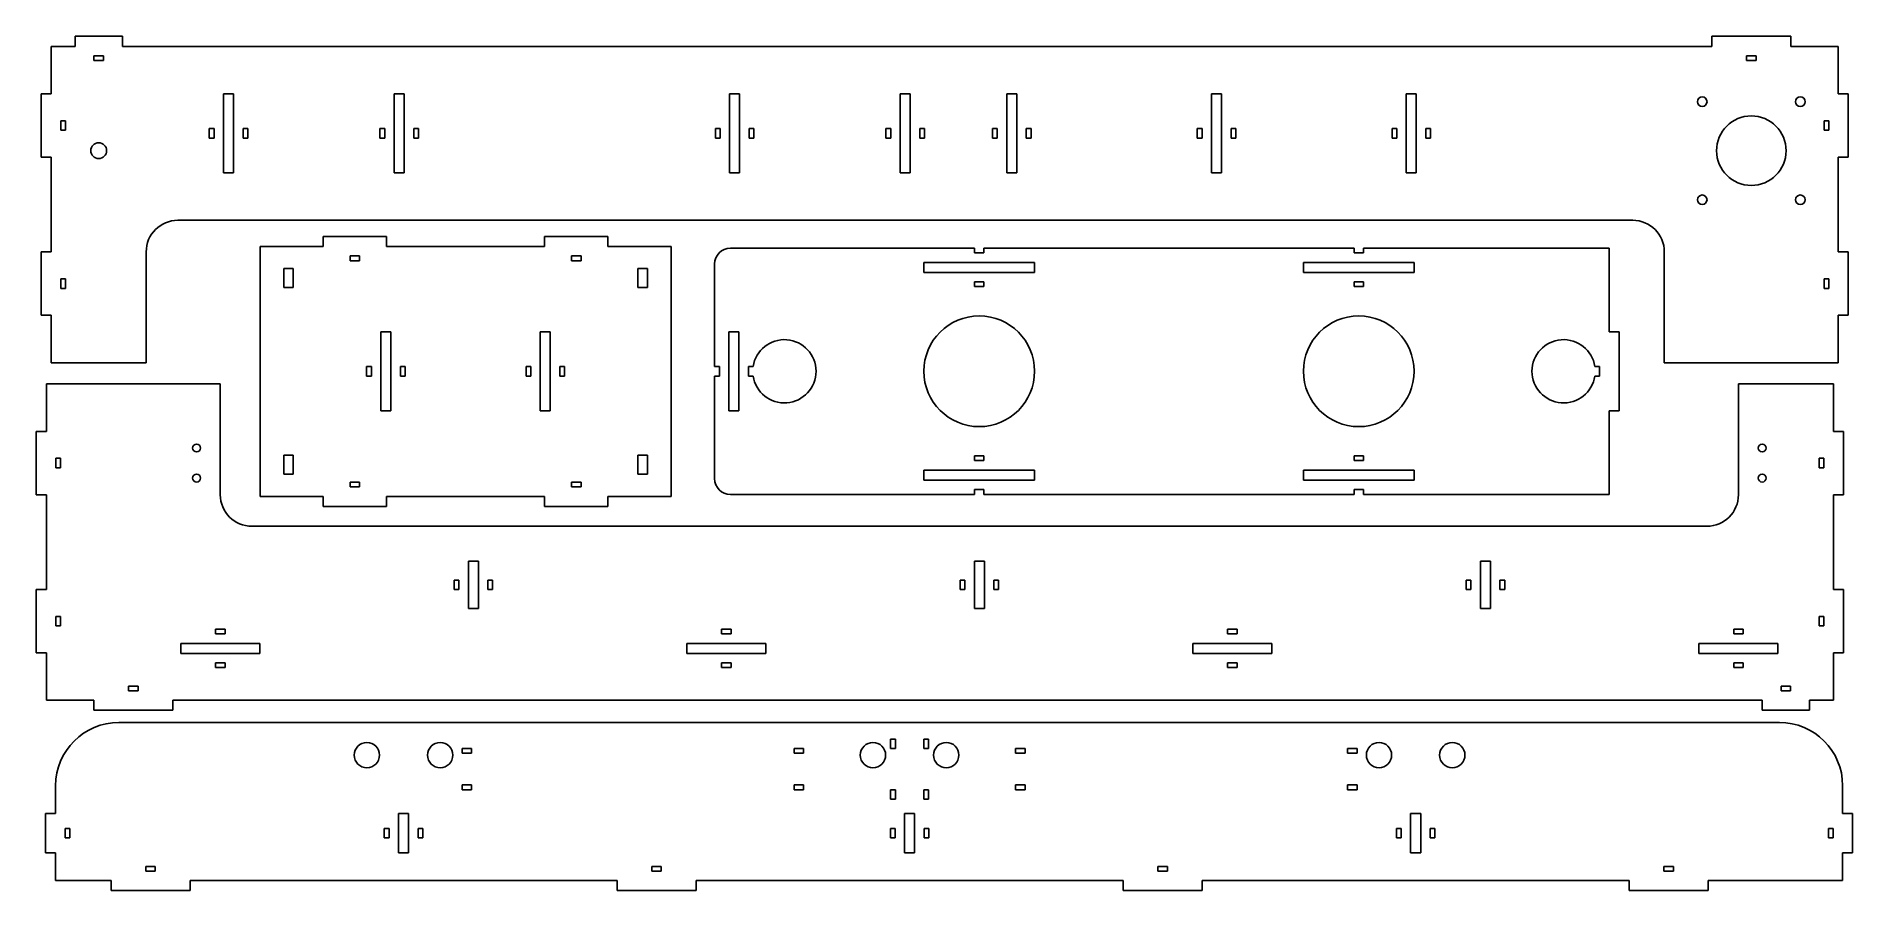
# Model space of a CAD drawing. Header units: millimetres. Extents: x 12 to 587, y 26 to 296.
import ezdxf

# ---------------------------------------------------------------- set-up
doc = ezdxf.new("R2010")
doc.units = ezdxf.units.MM

msp = doc.modelspace()

# ---------------------------------------------------------------- linework, layer by layer
at = {"color": 7, "linetype": 'Continuous', "lineweight": 25}
for p, q in [((24.45, 295.73), (24.45, 292.56)), ((39.45, 295.73), (24.45, 295.73)), ((39.45, 292.56), (39.45, 295.73)), ((541.95, 295.73), (541.95, 292.56)), ((566.95, 295.73), (541.95, 295.73)), ((566.95, 292.56), (566.95, 295.73)), ((16.95, 292.56), (16.95, 277.56)), ((24.45, 292.56), (16.95, 292.56)), ((33.45, 289.56), (30.45, 289.56)), ((30.45, 289.56), (30.45, 288.06)), ((30.45, 288.06), (33.45, 288.06)), ((33.45, 288.06), (33.45, 289.56)), ((541.95, 292.56), (39.45, 292.56)), ((555.95, 289.56), (552.95, 289.56)), ((552.95, 289.56), (552.95, 288.06)), ((552.95, 288.06), (555.95, 288.06)), ((555.95, 288.06), (555.95, 289.56)), ((581.95, 292.56), (566.95, 292.56)), ((581.95, 277.56), (581.95, 292.56)), ((13.78, 277.56), (13.78, 257.56)), ((16.95, 277.56), (13.78, 277.56)), ((74.59, 277.56), (71.41, 277.56)), ((71.41, 277.56), (71.41, 252.56)), ((74.59, 252.56), (74.59, 277.56)), ((128.54, 277.56), (125.36, 277.56)), ((125.36, 277.56), (125.36, 252.56)), ((128.54, 252.56), (128.54, 277.56)), ((234.59, 277.56), (231.41, 277.56)), ((231.41, 277.56), (231.41, 252.56)), ((234.59, 252.56), (234.59, 277.56)), ((288.54, 277.56), (285.36, 277.56)), ((285.36, 277.56), (285.36, 252.56)), ((288.54, 252.56), (288.54, 277.56)), ((322.23, 277.56), (319.05, 277.56)), ((319.05, 277.56), (319.05, 252.56)), ((322.23, 252.56), (322.23, 277.56)), ((386.95, 277.56), (383.78, 277.56)), ((383.78, 277.56), (383.78, 252.56)), ((386.95, 252.56), (386.95, 277.56)), ((448.54, 277.56), (445.36, 277.56)), ((445.36, 277.56), (445.36, 252.56)), ((448.54, 252.56), (448.54, 277.56)), ((585.13, 277.56), (581.95, 277.56)), ((585.13, 257.56), (585.13, 277.56)), ((21.45, 269.06), (19.95, 269.06)), ((19.95, 269.06), (19.95, 266.06)), ((19.95, 266.06), (21.45, 266.06)), ((21.45, 266.06), (21.45, 269.06)), ((68.41, 266.56), (66.91, 266.56)), ((66.91, 266.56), (66.91, 263.56)), ((68.41, 263.56), (68.41, 266.56)), ((79.09, 266.56), (77.59, 266.56)), ((77.59, 266.56), (77.59, 263.56)), ((79.09, 263.56), (79.09, 266.56)), ((122.36, 266.56), (120.86, 266.56)), ((120.86, 266.56), (120.86, 263.56)), ((122.36, 263.56), (122.36, 266.56)), ((133.04, 266.56), (131.54, 266.56)), ((131.54, 266.56), (131.54, 263.56)), ((133.04, 263.56), (133.04, 266.56)), ((228.41, 266.56), (226.91, 266.56)), ((226.91, 266.56), (226.91, 263.56)), ((228.41, 263.56), (228.41, 266.56)), ((239.09, 266.56), (237.59, 266.56)), ((237.59, 266.56), (237.59, 263.56)), ((239.09, 263.56), (239.09, 266.56)), ((282.36, 266.56), (280.86, 266.56)), ((280.86, 266.56), (280.86, 263.56)), ((282.36, 263.56), (282.36, 266.56)), ((293.04, 266.56), (291.54, 266.56)), ((291.54, 266.56), (291.54, 263.56)), ((293.04, 263.56), (293.04, 266.56)), ((316.05, 266.56), (314.55, 266.56)), ((314.55, 266.56), (314.55, 263.56)), ((316.05, 263.56), (316.05, 266.56)), ((326.73, 266.56), (325.23, 266.56)), ((325.23, 266.56), (325.23, 263.56)), ((326.73, 263.56), (326.73, 266.56)), ((380.78, 266.56), (379.28, 266.56)), ((379.28, 266.56), (379.28, 263.56)), ((380.78, 263.56), (380.78, 266.56)), ((391.45, 266.56), (389.95, 266.56)), ((389.95, 266.56), (389.95, 263.56)), ((391.45, 263.56), (391.45, 266.56)), ((442.36, 266.56), (440.86, 266.56)), ((440.86, 266.56), (440.86, 263.56)), ((442.36, 263.56), (442.36, 266.56)), ((453.04, 266.56), (451.54, 266.56)), ((451.54, 266.56), (451.54, 263.56)), ((453.04, 263.56), (453.04, 266.56)), ((578.95, 269.06), (577.45, 269.06)), ((577.45, 269.06), (577.45, 266.06)), ((577.45, 266.06), (578.95, 266.06)), ((578.95, 266.06), (578.95, 269.06)), ((66.91, 263.56), (68.41, 263.56)), ((77.59, 263.56), (79.09, 263.56)), ((120.86, 263.56), (122.36, 263.56)), ((131.54, 263.56), (133.04, 263.56)), ((226.91, 263.56), (228.41, 263.56)), ((237.59, 263.56), (239.09, 263.56)), ((280.86, 263.56), (282.36, 263.56)), ((291.54, 263.56), (293.04, 263.56)), ((314.55, 263.56), (316.05, 263.56)), ((325.23, 263.56), (326.73, 263.56)), ((379.28, 263.56), (380.78, 263.56)), ((389.95, 263.56), (391.45, 263.56)), ((440.86, 263.56), (442.36, 263.56)), ((451.54, 263.56), (453.04, 263.56)), ((13.78, 257.56), (16.95, 257.56)), ((16.95, 257.56), (16.95, 227.56)), ((581.95, 257.56), (585.13, 257.56)), ((581.95, 227.56), (581.95, 257.56)), ((71.41, 252.56), (74.59, 252.56)), ((125.36, 252.56), (128.54, 252.56)), ((231.41, 252.56), (234.59, 252.56)), ((285.36, 252.56), (288.54, 252.56)), ((319.05, 252.56), (322.23, 252.56)), ((383.78, 252.56), (386.95, 252.56)), ((445.36, 252.56), (448.54, 252.56)), ((56.95, 237.56), (516.95, 237.56)), ((102.94, 232.47), (102.94, 229.3)), ((122.94, 232.47), (102.94, 232.47)), ((122.94, 229.3), (122.94, 232.47)), ((172.94, 232.47), (172.94, 229.3)), ((192.94, 232.47), (172.94, 232.47)), ((192.94, 229.3), (192.94, 232.47)), ((13.78, 227.56), (13.78, 207.56)), ((16.95, 227.56), (13.78, 227.56)), ((46.95, 192.56), (46.95, 227.56)), ((82.94, 229.3), (82.94, 150.3)), ((102.94, 229.3), (82.94, 229.3)), ((111.44, 226.3), (111.44, 224.8)), ((114.44, 226.3), (111.44, 226.3)), ((111.44, 224.8), (114.44, 224.8)), ((114.44, 224.8), (114.44, 226.3)), ((172.94, 229.3), (122.94, 229.3)), ((184.44, 226.3), (181.44, 226.3)), ((181.44, 226.3), (181.44, 224.8)), ((181.44, 224.8), (184.44, 224.8)), ((184.44, 224.8), (184.44, 226.3)), ((212.94, 229.3), (192.94, 229.3)), ((212.94, 150.3), (212.94, 229.3)), ((308.84, 228.77), (231.69, 228.77)), ((292.84, 224.27), (292.84, 221.09)), ((327.84, 224.27), (292.84, 224.27)), ((308.84, 228.77), (308.84, 227.27)), ((308.84, 227.27), (311.84, 227.27)), ((311.84, 227.27), (311.84, 228.77)), ((428.84, 228.77), (311.84, 228.77)), ((327.84, 221.09), (327.84, 224.27)), ((447.84, 224.27), (412.84, 224.27)), ((412.84, 224.27), (412.84, 221.09)), ((428.84, 228.77), (428.84, 227.27)), ((428.84, 227.27), (431.84, 227.27)), ((431.84, 227.27), (431.84, 228.77)), ((509.49, 228.77), (431.84, 228.77)), ((447.84, 221.09), (447.84, 224.27)), ((509.49, 202.34), (509.49, 228.77)), ((526.95, 227.56), (526.95, 192.56)), ((585.13, 227.56), (581.95, 227.56)), ((585.13, 207.56), (585.13, 227.56)), ((21.45, 219.06), (19.95, 219.06)), ((19.95, 219.06), (19.95, 216.06)), ((21.45, 216.06), (21.45, 219.06)), ((90.44, 222.3), (90.44, 216.3)), ((93.44, 222.3), (90.44, 222.3)), ((93.44, 216.3), (93.44, 222.3)), ((205.44, 222.3), (202.44, 222.3)), ((202.44, 222.3), (202.44, 216.3)), ((205.44, 216.3), (205.44, 222.3)), ((226.69, 223.77), (226.69, 191.34)), ((292.84, 221.09), (327.84, 221.09)), ((412.84, 221.09), (447.84, 221.09)), ((578.95, 219.06), (577.45, 219.06)), ((577.45, 219.06), (577.45, 216.06)), ((578.95, 216.06), (578.95, 219.06)), ((19.95, 216.06), (21.45, 216.06)), ((90.44, 216.3), (93.44, 216.3)), ((202.44, 216.3), (205.44, 216.3)), ((308.84, 218.09), (308.84, 216.59)), ((311.84, 218.09), (308.84, 218.09)), ((308.84, 216.59), (311.84, 216.59)), ((311.84, 216.59), (311.84, 218.09)), ((428.84, 218.09), (428.84, 216.59)), ((431.84, 218.09), (428.84, 218.09)), ((428.84, 216.59), (431.84, 216.59)), ((431.84, 216.59), (431.84, 218.09)), ((577.45, 216.06), (578.95, 216.06)), ((13.78, 207.56), (16.95, 207.56)), ((16.95, 207.56), (16.95, 192.56)), ((581.95, 207.56), (585.13, 207.56)), ((581.95, 192.56), (581.95, 207.56)), ((121.15, 202.3), (121.15, 177.3)), ((124.33, 202.3), (121.15, 202.3)), ((124.33, 177.3), (124.33, 202.3)), ((174.73, 202.3), (171.55, 202.3)), ((171.55, 202.3), (171.55, 177.3)), ((174.73, 177.3), (174.73, 202.3)), ((231.19, 202.34), (231.19, 177.34)), ((234.37, 202.34), (231.19, 202.34)), ((234.37, 177.34), (234.37, 202.34)), ((512.67, 202.34), (509.49, 202.34)), ((512.67, 177.34), (512.67, 202.34)), ((16.95, 192.56), (46.95, 192.56)), ((116.65, 191.3), (116.65, 188.3)), ((118.15, 191.3), (116.65, 191.3)), ((118.15, 188.3), (118.15, 191.3)), ((128.83, 191.3), (127.33, 191.3)), ((127.33, 191.3), (127.33, 188.3)), ((128.83, 188.3), (128.83, 191.3)), ((168.55, 191.3), (167.05, 191.3)), ((167.05, 191.3), (167.05, 188.3)), ((168.55, 188.3), (168.55, 191.3)), ((179.23, 191.3), (177.73, 191.3)), ((177.73, 191.3), (177.73, 188.3)), ((179.23, 188.3), (179.23, 191.3)), ((228.19, 191.34), (226.69, 191.34)), ((228.19, 188.34), (228.19, 191.34)), ((238.87, 191.34), (237.37, 191.34)), ((237.37, 191.34), (237.37, 188.34)), ((506.49, 191.34), (504.99, 191.34)), ((506.49, 188.34), (506.49, 191.34)), ((526.95, 192.56), (581.95, 192.56)), ((70.39, 185.83), (15.39, 185.83)), ((15.39, 185.83), (15.39, 170.83)), ((70.39, 150.83), (70.39, 185.83)), ((116.65, 188.3), (118.15, 188.3)), ((127.33, 188.3), (128.83, 188.3)), ((167.05, 188.3), (168.55, 188.3)), ((177.73, 188.3), (179.23, 188.3)), ((226.69, 188.34), (228.19, 188.34)), ((226.69, 188.34), (226.69, 155.92)), ((237.37, 188.34), (238.87, 188.34)), ((504.99, 188.34), (506.49, 188.34)), ((550.39, 185.83), (550.39, 150.83)), ((580.39, 185.83), (550.39, 185.83)), ((580.39, 170.83), (580.39, 185.83)), ((121.15, 177.3), (124.33, 177.3)), ((171.55, 177.3), (174.73, 177.3)), ((231.19, 177.34), (234.37, 177.34)), ((509.49, 177.34), (512.67, 177.34)), ((509.49, 150.92), (509.49, 177.34)), ((12.22, 170.83), (12.22, 150.83)), ((15.39, 170.83), (12.22, 170.83)), ((583.57, 170.83), (580.39, 170.83)), ((583.57, 150.83), (583.57, 170.83)), ((19.89, 162.33), (18.39, 162.33)), ((18.39, 162.33), (18.39, 159.33)), ((19.89, 159.33), (19.89, 162.33)), ((90.44, 163.3), (90.44, 157.3)), ((93.44, 163.3), (90.44, 163.3)), ((93.44, 157.3), (93.44, 163.3)), ((202.44, 163.3), (202.44, 157.3)), ((205.44, 163.3), (202.44, 163.3)), ((205.44, 157.3), (205.44, 163.3)), ((311.84, 163.09), (308.84, 163.09)), ((308.84, 163.09), (308.84, 161.59)), ((308.84, 161.59), (311.84, 161.59)), ((311.84, 161.59), (311.84, 163.09)), ((431.84, 163.09), (428.84, 163.09)), ((428.84, 163.09), (428.84, 161.59)), ((428.84, 161.59), (431.84, 161.59)), ((431.84, 161.59), (431.84, 163.09)), ((577.39, 162.33), (575.89, 162.33)), ((575.89, 162.33), (575.89, 159.33)), ((577.39, 159.33), (577.39, 162.33)), ((18.39, 159.33), (19.89, 159.33)), ((90.44, 157.3), (93.44, 157.3)), ((202.44, 157.3), (205.44, 157.3)), ((292.84, 158.59), (292.84, 155.42)), ((327.84, 158.59), (292.84, 158.59)), ((292.84, 155.42), (327.84, 155.42)), ((327.84, 155.42), (327.84, 158.59)), ((412.84, 158.59), (412.84, 155.42)), ((447.84, 158.59), (412.84, 158.59)), ((412.84, 155.42), (447.84, 155.42)), ((447.84, 155.42), (447.84, 158.59)), ((575.89, 159.33), (577.39, 159.33)), ((12.22, 150.83), (15.39, 150.83)), ((15.39, 150.83), (15.39, 120.83)), ((82.94, 150.3), (102.94, 150.3)), ((102.94, 150.3), (102.94, 147.12)), ((111.44, 154.8), (111.44, 153.3)), ((114.44, 154.8), (111.44, 154.8)), ((111.44, 153.3), (114.44, 153.3)), ((114.44, 153.3), (114.44, 154.8)), ((122.94, 147.12), (122.94, 150.3)), ((122.94, 150.3), (172.94, 150.3)), ((172.94, 150.3), (172.94, 147.12)), ((181.44, 154.8), (181.44, 153.3)), ((184.44, 154.8), (181.44, 154.8)), ((181.44, 153.3), (184.44, 153.3)), ((184.44, 153.3), (184.44, 154.8)), ((192.94, 147.12), (192.94, 150.3)), ((192.94, 150.3), (212.94, 150.3)), ((231.69, 150.92), (308.84, 150.92)), ((311.84, 152.42), (308.84, 152.42)), ((308.84, 152.42), (308.84, 150.92)), ((311.84, 150.92), (311.84, 152.42)), ((311.84, 150.92), (428.84, 150.92)), ((431.84, 152.42), (428.84, 152.42)), ((428.84, 152.42), (428.84, 150.92)), ((431.84, 150.92), (431.84, 152.42)), ((431.84, 150.92), (509.49, 150.92)), ((580.39, 150.83), (583.57, 150.83)), ((580.39, 120.83), (580.39, 150.83)), ((102.94, 147.12), (122.94, 147.12)), ((172.94, 147.12), (192.94, 147.12)), ((540.39, 140.83), (80.39, 140.83)), ((151.98, 129.83), (148.81, 129.83)), ((148.81, 129.83), (148.81, 114.83)), ((151.98, 114.83), (151.98, 129.83)), ((311.98, 129.83), (308.81, 129.83)), ((308.81, 129.83), (308.81, 114.83)), ((311.98, 114.83), (311.98, 129.83)), ((471.98, 129.83), (468.81, 129.83)), ((468.81, 129.83), (468.81, 114.83)), ((471.98, 114.83), (471.98, 129.83)), ((12.22, 120.83), (12.22, 100.83)), ((15.39, 120.83), (12.22, 120.83)), ((145.81, 123.83), (144.31, 123.83)), ((144.31, 123.83), (144.31, 120.83)), ((144.31, 120.83), (145.81, 120.83)), ((145.81, 120.83), (145.81, 123.83)), ((156.48, 123.83), (154.98, 123.83)), ((154.98, 123.83), (154.98, 120.83)), ((154.98, 120.83), (156.48, 120.83)), ((156.48, 120.83), (156.48, 123.83)), ((305.81, 123.83), (304.31, 123.83)), ((304.31, 123.83), (304.31, 120.83)), ((304.31, 120.83), (305.81, 120.83)), ((305.81, 120.83), (305.81, 123.83)), ((316.48, 123.83), (314.98, 123.83)), ((314.98, 123.83), (314.98, 120.83)), ((314.98, 120.83), (316.48, 120.83)), ((316.48, 120.83), (316.48, 123.83)), ((465.81, 123.83), (464.31, 123.83)), ((464.31, 123.83), (464.31, 120.83)), ((464.31, 120.83), (465.81, 120.83)), ((465.81, 120.83), (465.81, 123.83)), ((476.48, 123.83), (474.98, 123.83)), ((474.98, 123.83), (474.98, 120.83)), ((474.98, 120.83), (476.48, 120.83)), ((476.48, 120.83), (476.48, 123.83)), ((583.57, 120.83), (580.39, 120.83)), ((583.57, 100.83), (583.57, 120.83)), ((19.89, 112.33), (18.39, 112.33)), ((18.39, 112.33), (18.39, 109.33)), ((18.39, 109.33), (19.89, 109.33)), ((19.89, 109.33), (19.89, 112.33)), ((148.81, 114.83), (151.98, 114.83)), ((308.81, 114.83), (311.98, 114.83)), ((468.81, 114.83), (471.98, 114.83)), ((577.39, 112.33), (575.89, 112.33)), ((575.89, 112.33), (575.89, 109.33)), ((575.89, 109.33), (577.39, 109.33)), ((577.39, 109.33), (577.39, 112.33)), ((82.89, 103.83), (57.89, 103.83)), ((57.89, 103.83), (57.89, 100.65)), ((71.89, 108.33), (68.89, 108.33)), ((68.89, 108.33), (68.89, 106.83)), ((68.89, 106.83), (71.89, 106.83)), ((71.89, 106.83), (71.89, 108.33)), ((82.89, 100.65), (82.89, 103.83)), ((242.89, 103.83), (217.89, 103.83)), ((217.89, 103.83), (217.89, 100.65)), ((231.89, 108.33), (228.89, 108.33)), ((228.89, 108.33), (228.89, 106.83)), ((228.89, 106.83), (231.89, 106.83)), ((231.89, 106.83), (231.89, 108.33)), ((242.89, 100.65), (242.89, 103.83)), ((402.89, 103.83), (377.89, 103.83)), ((377.89, 103.83), (377.89, 100.65)), ((391.89, 108.33), (388.89, 108.33)), ((388.89, 108.33), (388.89, 106.83)), ((388.89, 106.83), (391.89, 106.83)), ((391.89, 106.83), (391.89, 108.33)), ((402.89, 100.65), (402.89, 103.83)), ((562.89, 103.83), (537.89, 103.83)), ((537.89, 103.83), (537.89, 100.65)), ((551.89, 108.33), (548.89, 108.33)), ((548.89, 108.33), (548.89, 106.83)), ((548.89, 106.83), (551.89, 106.83)), ((551.89, 106.83), (551.89, 108.33)), ((562.89, 100.65), (562.89, 103.83)), ((12.22, 100.83), (15.39, 100.83)), ((15.39, 100.83), (15.39, 85.83)), ((57.89, 100.65), (82.89, 100.65)), ((71.89, 97.65), (68.89, 97.65)), ((68.89, 97.65), (68.89, 96.15)), ((71.89, 96.15), (71.89, 97.65)), ((217.89, 100.65), (242.89, 100.65)), ((231.89, 97.65), (228.89, 97.65)), ((228.89, 97.65), (228.89, 96.15)), ((231.89, 96.15), (231.89, 97.65)), ((377.89, 100.65), (402.89, 100.65)), ((391.89, 97.65), (388.89, 97.65)), ((388.89, 97.65), (388.89, 96.15)), ((391.89, 96.15), (391.89, 97.65)), ((537.89, 100.65), (562.89, 100.65)), ((551.89, 97.65), (548.89, 97.65)), ((548.89, 97.65), (548.89, 96.15)), ((551.89, 96.15), (551.89, 97.65)), ((580.39, 100.83), (583.57, 100.83)), ((580.39, 85.83), (580.39, 100.83)), ((68.89, 96.15), (71.89, 96.15)), ((228.89, 96.15), (231.89, 96.15)), ((388.89, 96.15), (391.89, 96.15)), ((548.89, 96.15), (551.89, 96.15)), ((44.39, 90.33), (41.39, 90.33)), ((41.39, 90.33), (41.39, 88.83)), ((41.39, 88.83), (44.39, 88.83)), ((44.39, 88.83), (44.39, 90.33)), ((566.89, 90.33), (563.89, 90.33)), ((563.89, 90.33), (563.89, 88.83)), ((563.89, 88.83), (566.89, 88.83)), ((566.89, 88.83), (566.89, 90.33)), ((15.39, 85.83), (30.39, 85.83)), ((30.39, 85.83), (30.39, 82.65)), ((30.39, 82.65), (55.39, 82.65)), ((55.39, 82.65), (55.39, 85.83)), ((55.39, 85.83), (557.89, 85.83)), ((557.89, 85.83), (557.89, 82.65)), ((557.89, 82.65), (572.89, 82.65)), ((572.89, 82.65), (572.89, 85.83)), ((572.89, 85.83), (580.39, 85.83)), ((563.33, 78.81), (38.33, 78.81)), ((149.83, 70.56), (146.83, 70.56)), ((146.83, 70.56), (146.83, 69.06)), ((146.83, 69.06), (149.83, 69.06)), ((149.83, 69.06), (149.83, 70.56)), ((254.83, 70.56), (251.83, 70.56)), ((251.83, 70.56), (251.83, 69.06)), ((251.83, 69.06), (254.83, 69.06)), ((254.83, 69.06), (254.83, 70.56)), ((283.83, 73.56), (282.33, 73.56)), ((282.33, 73.56), (282.33, 70.56)), ((282.33, 70.56), (283.83, 70.56)), ((283.83, 70.56), (283.83, 73.56)), ((294.33, 73.56), (292.83, 73.56)), ((292.83, 73.56), (292.83, 70.56)), ((292.83, 70.56), (294.33, 70.56)), ((294.33, 70.56), (294.33, 73.56)), ((324.83, 70.56), (321.83, 70.56)), ((321.83, 70.56), (321.83, 69.06)), ((321.83, 69.06), (324.83, 69.06)), ((324.83, 69.06), (324.83, 70.56)), ((429.83, 70.56), (426.83, 70.56)), ((426.83, 70.56), (426.83, 69.06)), ((426.83, 69.06), (429.83, 69.06)), ((429.83, 69.06), (429.83, 70.56)), ((18.33, 58.81), (18.33, 50.06)), ((149.83, 59.06), (146.83, 59.06)), ((146.83, 59.06), (146.83, 57.56)), ((146.83, 57.56), (149.83, 57.56)), ((149.83, 57.56), (149.83, 59.06)), ((254.83, 59.06), (251.83, 59.06)), ((251.83, 59.06), (251.83, 57.56)), ((251.83, 57.56), (254.83, 57.56)), ((254.83, 57.56), (254.83, 59.06)), ((283.83, 57.56), (282.33, 57.56)), ((282.33, 57.56), (282.33, 54.56)), ((283.83, 54.56), (283.83, 57.56)), ((294.33, 57.56), (292.83, 57.56)), ((292.83, 57.56), (292.83, 54.56)), ((294.33, 54.56), (294.33, 57.56)), ((324.83, 59.06), (321.83, 59.06)), ((321.83, 59.06), (321.83, 57.56)), ((321.83, 57.56), (324.83, 57.56)), ((324.83, 57.56), (324.83, 59.06)), ((429.83, 59.06), (426.83, 59.06)), ((426.83, 59.06), (426.83, 57.56)), ((426.83, 57.56), (429.83, 57.56)), ((429.83, 57.56), (429.83, 59.06)), ((583.33, 50.06), (583.33, 58.81)), ((282.33, 54.56), (283.83, 54.56)), ((292.83, 54.56), (294.33, 54.56)), ((15.15, 50.06), (15.15, 37.56)), ((18.33, 50.06), (15.15, 50.06)), ((129.92, 50.06), (126.74, 50.06)), ((126.74, 50.06), (126.74, 37.56)), ((129.92, 37.56), (129.92, 50.06)), ((289.92, 50.06), (286.74, 50.06)), ((286.74, 50.06), (286.74, 37.56)), ((289.92, 37.56), (289.92, 50.06)), ((449.92, 50.06), (446.74, 50.06)), ((446.74, 50.06), (446.74, 37.56)), ((449.92, 37.56), (449.92, 50.06)), ((586.5, 50.06), (583.33, 50.06)), ((586.5, 37.56), (586.5, 50.06)), ((22.83, 45.31), (21.33, 45.31)), ((21.33, 45.31), (21.33, 42.31)), ((21.33, 42.31), (22.83, 42.31)), ((22.83, 42.31), (22.83, 45.31)), ((123.74, 45.31), (122.24, 45.31)), ((122.24, 45.31), (122.24, 42.31)), ((122.24, 42.31), (123.74, 42.31)), ((123.74, 42.31), (123.74, 45.31)), ((134.42, 45.31), (132.92, 45.31)), ((132.92, 45.31), (132.92, 42.31)), ((132.92, 42.31), (134.42, 42.31)), ((134.42, 42.31), (134.42, 45.31)), ((283.74, 45.31), (282.24, 45.31)), ((282.24, 45.31), (282.24, 42.31)), ((282.24, 42.31), (283.74, 42.31)), ((283.74, 42.31), (283.74, 45.31)), ((294.42, 45.31), (292.92, 45.31)), ((292.92, 45.31), (292.92, 42.31)), ((292.92, 42.31), (294.42, 42.31)), ((294.42, 42.31), (294.42, 45.31)), ((443.74, 45.31), (442.24, 45.31)), ((442.24, 45.31), (442.24, 42.31)), ((442.24, 42.31), (443.74, 42.31)), ((443.74, 42.31), (443.74, 45.31)), ((454.42, 45.31), (452.92, 45.31)), ((452.92, 45.31), (452.92, 42.31)), ((452.92, 42.31), (454.42, 42.31)), ((454.42, 42.31), (454.42, 45.31)), ((580.33, 45.31), (578.83, 45.31)), ((578.83, 45.31), (578.83, 42.31)), ((578.83, 42.31), (580.33, 42.31)), ((580.33, 42.31), (580.33, 45.31)), ((15.15, 37.56), (18.33, 37.56)), ((18.33, 37.56), (18.33, 28.81)), ((126.74, 37.56), (129.92, 37.56)), ((286.74, 37.56), (289.92, 37.56)), ((446.74, 37.56), (449.92, 37.56)), ((583.33, 37.56), (586.5, 37.56)), ((583.33, 28.81), (583.33, 37.56)), ((18.33, 28.81), (35.83, 28.81)), ((35.83, 28.81), (35.83, 25.64)), ((49.83, 33.31), (46.83, 33.31)), ((46.83, 33.31), (46.83, 31.81)), ((46.83, 31.81), (49.83, 31.81)), ((49.83, 31.81), (49.83, 33.31)), ((60.83, 25.64), (60.83, 28.81)), ((60.83, 28.81), (195.83, 28.81)), ((195.83, 28.81), (195.83, 25.64)), ((209.83, 33.31), (206.83, 33.31)), ((206.83, 33.31), (206.83, 31.81)), ((206.83, 31.81), (209.83, 31.81)), ((209.83, 31.81), (209.83, 33.31)), ((220.83, 25.64), (220.83, 28.81)), ((220.83, 28.81), (355.83, 28.81)), ((355.83, 28.81), (355.83, 25.64)), ((369.83, 33.31), (366.83, 33.31)), ((366.83, 33.31), (366.83, 31.81)), ((366.83, 31.81), (369.83, 31.81)), ((369.83, 31.81), (369.83, 33.31)), ((380.83, 25.64), (380.83, 28.81)), ((380.83, 28.81), (515.83, 28.81)), ((515.83, 28.81), (515.83, 25.64)), ((529.83, 33.31), (526.83, 33.31)), ((526.83, 33.31), (526.83, 31.81)), ((526.83, 31.81), (529.83, 31.81)), ((529.83, 31.81), (529.83, 33.31)), ((540.83, 25.64), (540.83, 28.81)), ((540.83, 28.81), (583.33, 28.81)), ((35.83, 25.64), (60.83, 25.64)), ((195.83, 25.64), (220.83, 25.64)), ((355.83, 25.64), (380.83, 25.64)), ((515.83, 25.64), (540.83, 25.64))]:
    msp.add_line(p, q, dxfattribs=at)
for centre, radius in [((538.95, 275.07), 1.5), ((569.95, 275.07), 1.5), ((554.45, 259.57), 11), ((31.95, 259.57), 2.5), ((538.95, 244.07), 1.5), ((569.95, 244.07), 1.5), ((310.34, 189.84), 17.5), ((430.34, 189.84), 17.5), ((62.89, 165.58), 1.25), ((557.89, 165.58), 1.25), ((62.89, 156.08), 1.25), ((557.89, 156.08), 1.25), ((116.74, 68.5), 4), ((139.92, 68.5), 4), ((276.74, 68.5), 4), ((299.92, 68.5), 4), ((436.74, 68.5), 4), ((459.92, 68.5), 4)]:
    msp.add_circle(centre, radius, dxfattribs=at)
for centre, radius, start, end in [((56.95, 227.56), 10, 90, 180), ((516.95, 227.56), 10, 0, 90), ((231.69, 223.77), 5, 90, 180), ((248.75, 189.84), 10, 188.62693, 171.37307), ((495.1, 189.84), 10, 8.62693, 351.37307), ((231.69, 155.92), 5, 180, 270), ((80.39, 150.83), 10, 180, 270), ((540.39, 150.83), 10, 270, 0), ((38.33, 58.81), 20, 90, 180), ((563.33, 58.81), 20, 0, 90)]:
    msp.add_arc(centre, radius, start, end, dxfattribs=at)

doc.saveas('drawing.dxf')
